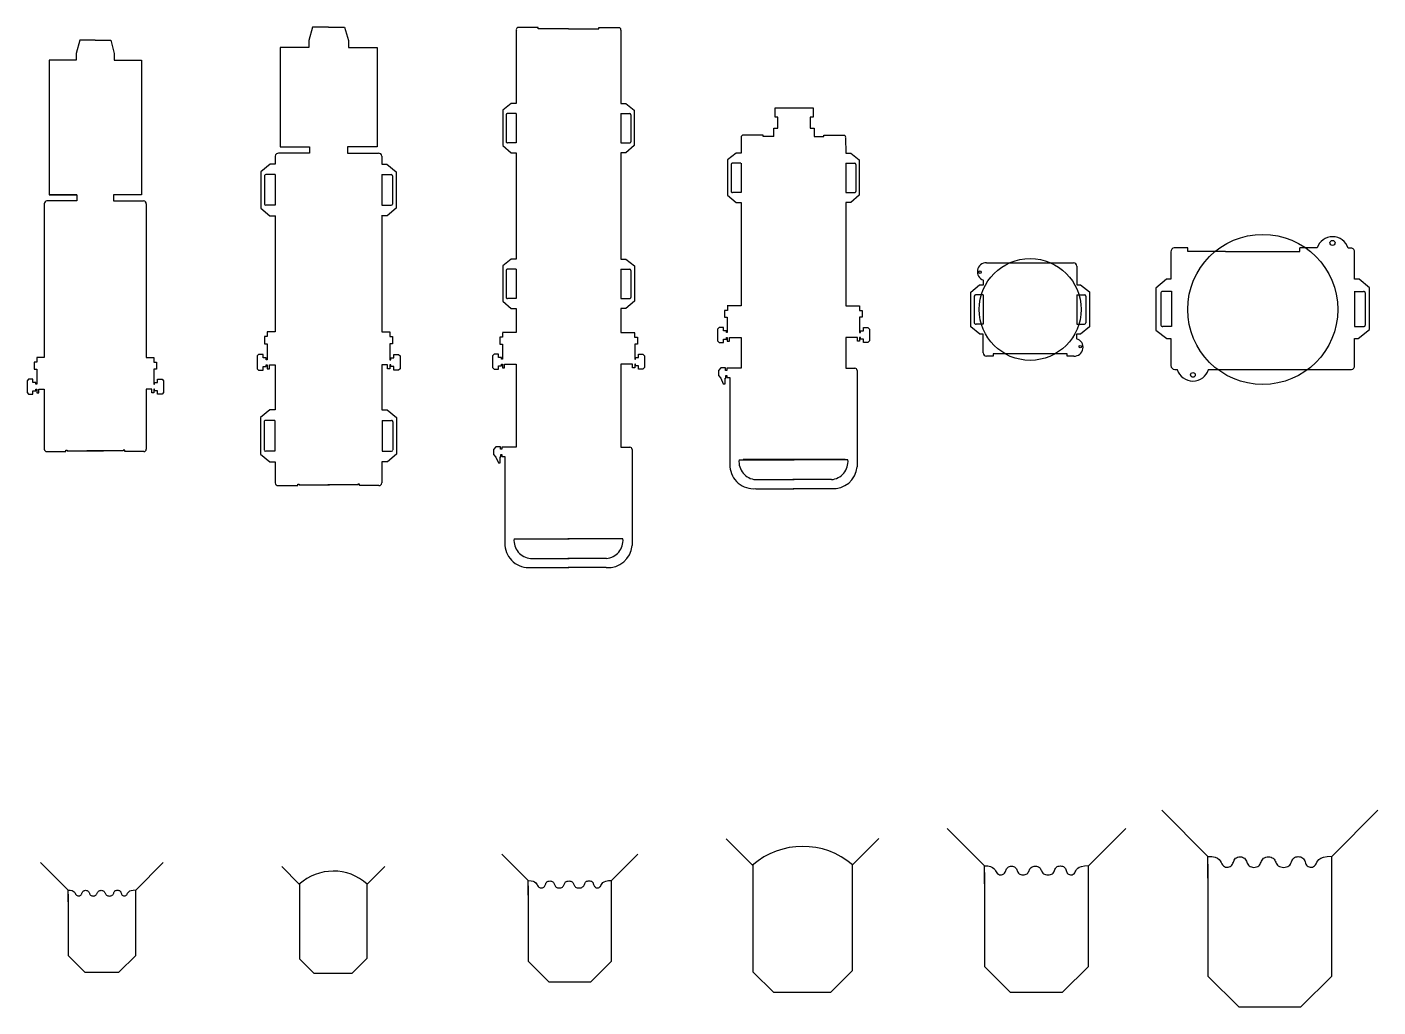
# Model space of a CAD drawing. Extents: x -17897 to 28333, y -5450 to 20354.
# Drawn here: x 6978 to 11320, y 13366 to 16517 of the extents above; entities that cross this region are included whole.
import ezdxf
from ezdxf.enums import TextEntityAlignment as Align

# ---------------------------------------------------------------- set-up
doc = ezdxf.new("R2010")
doc.units = 0
doc.layers.get('0').update_dxf_attribs({"linetype": 'CONTINUOUS'})
doc.layers.add('LANTERNS', color=7, linetype='CONTINUOUS')

# ---------------------------------------------------------------- blocks, each defined once
blk = doc.blocks.new('ShadowQS_LT')
for p, q in [((-79.3, 1000), (-145.5, 1000)), ((-79.3, 996.4), (-79.3, 1000)), ((116.6, 1000), (182.7, 1000)), ((116.6, 996.4), (116.6, 1000)), ((-149.1, 991.8), (-149.1, 756.3)), ((18.6, 996.4), (-79.3, 996.4)), ((18.6, 996.4), (116.6, 996.4)), ((186.4, 991.8), (186.4, 756.3)), ((-165.4, 756.3), (-192.6, 734.5)), ((-149.1, 756.3), (-165.4, 756.3)), ((186.4, 756.3), (202.7, 756.3)), ((202.7, 756.3), (229.9, 734.5)), ((-192.6, 734.5), (-192.6, 621.3)), ((-181.7, 720), (-181.7, 633.2)), ((-149.8, 723.8), (-178.2, 723.8)), ((-149.5, 724.1), (-149.5, 629.8)), ((186.8, 724.1), (186.8, 629.8)), ((187.1, 723.8), (215.5, 723.8)), ((219, 720), (219, 633.2)), ((229.9, 734.5), (229.9, 621.3)), ((-192.6, 621.3), (-165.4, 597.7)), ((-149.5, 629.8), (-177.6, 629.8)), ((186.8, 629.8), (214.9, 629.8)), ((229.9, 621.3), (202.7, 597.7)), ((-165.4, 597.7), (-149.4, 597.7)), ((-149.4, 597.7), (-149.4, 255.7)), ((186.6, 597.7), (186.6, 255.7)), ((202.7, 597.7), (186.6, 597.7)), ((-165.7, 255.7), (-192.9, 233.9)), ((-192.9, 233.9), (-192.9, 120.7)), ((-182, 219.5), (-182, 132.7)), ((-150.1, 223.2), (-178.5, 223.2)), ((-149.4, 255.7), (-165.7, 255.7)), ((-149.7, 223.6), (-149.7, 129.2)), ((186.6, 255.7), (203, 255.7)), ((187, 223.6), (187, 129.2)), ((187.3, 223.2), (215.8, 223.2)), ((203, 255.7), (230.2, 233.9)), ((219.2, 219.5), (219.2, 132.7)), ((230.2, 233.9), (230.2, 120.7)), ((-192.9, 120.7), (-165.7, 97.1)), ((-149.7, 129.2), (-177.9, 129.2)), ((-165.7, 97.1), (-149.4, 97.1)), ((-149.4, 97.1), (-149.4, 19.5)), ((203, 97.1), (186.6, 97.1)), ((186.6, 97.1), (186.6, 19.5)), ((187, 129.2), (215.1, 129.2)), ((230.2, 120.7), (203, 97.1)), ((-193.9, 4.3, 99.2), (-202.6, 4.3, 99.2)), ((-202.6, 4.3, 99.2), (-202.6, -17.5, 99.2)), ((-149.4, 19.5), (-194, 19.5)), ((-193.9, 19, 99.2), (-193.9, 4.3, 99.2)), ((186.6, 19.5), (231.3, 19.5)), ((231.2, 19, 99.2), (231.2, 4.3, 99.2)), ((231.2, 4.3, 99.2), (239.9, 4.3, 99.2)), ((239.9, 4.3, 99.2), (239.9, -17.5, 99.2)), ((-202.6, -17.5, 99.2), (-194, -17.5, 99.2)), ((-194, -17.5, 99.2), (-194, -66.4, 99.2)), ((231.3, -17.5, 99.2), (231.3, -66.4, 99.2)), ((239.9, -17.5, 99.2), (231.3, -17.5, 99.2)), ((-220.6, -50.4, 99.2), (-225.5, -55.3)), ((-225.5, -55.3), (-225.5, -93.1)), ((-206.3, -50.4, 99.2), (-220.6, -50.4, 99.2)), ((-206.3, -61, 99.2), (-206.3, -50.4, 99.2)), ((-196.8, -61, 99.2), (-206.3, -61, 99.2)), ((-196.8, -66.4, 99.2), (-196.8, -61, 99.2)), ((-194, -66.4, 99.2), (-196.8, -66.4, 99.2)), ((-196.8, -87.6), (-196.8, -82.2)), ((-196.8, -82.2), (-194, -82.2)), ((-194, -82.2), (-194, -94.2)), ((-187.4, -94.2), (-187.4, -82.2)), ((-187.4, -82.2), (-149.3, -82.2)), ((-149.3, -82.2), (-149.3, -349.2)), ((186.6, -82.2), (186.6, -349.2)), ((224.7, -82.2), (186.6, -82.2)), ((224.7, -94.2), (224.7, -82.2)), ((231.3, -66.4, 99.2), (234.1, -66.4, 99.2)), ((231.3, -82.2), (231.3, -94.2)), ((234.1, -82.2), (231.3, -82.2)), ((234.1, -61, 99.2), (243.6, -61, 99.2)), ((234.1, -66.4, 99.2), (234.1, -61, 99.2)), ((234.1, -87.6), (234.1, -82.2)), ((243.6, -50.4, 99.2), (257.9, -50.4, 99.2)), ((243.6, -61, 99.2), (243.6, -50.4, 99.2)), ((257.9, -50.4, 99.2), (262.8, -55.3)), ((262.8, -55.3), (262.8, -93.1)), ((-225.5, -93.1), (-220.6, -97.9)), ((-220.6, -97.9), (-206.3, -97.9)), ((-206.3, -97.9), (-206.3, -87.6)), ((-206.3, -87.6), (-196.8, -87.6)), ((-194, -94.2), (-187.4, -94.2)), ((231.3, -94.2), (224.7, -94.2)), ((243.6, -87.6), (234.1, -87.6)), ((243.6, -97.9), (243.6, -87.6)), ((257.9, -97.9), (243.6, -97.9)), ((262.8, -93.1), (257.9, -97.9)), ((-214.6, -347.7), (-222.7, -356.2)), ((-222.7, -356.2), (-222.7, -372.8)), ((-222.7, -372.8), (-215.4, -381.2)), ((-215.4, -381.2), (-206.9, -399.3)), ((-199.5, -347.7), (-214.6, -347.7)), ((-200.6, -399.3), (-200.6, -380.5)), ((-200.6, -380.5), (-199.2, -380.5)), ((-199.5, -355.8), (-199.5, -347.7)), ((-195.5, -355.8), (-199.5, -355.8)), ((-199.2, -380.5), (-199.2, -372.4)), ((-199.2, -372.4), (-195.5, -372.4)), ((-191.8, -349.2), (-195.5, -349.2)), ((-195.5, -349.2), (-195.5, -355.8)), ((-195.5, -372.4), (-195.5, -378.7)), ((-195.5, -378.7), (-185.9, -378.7)), ((-149.3, -349.2), (-191.8, -349.2)), ((-185.9, -378.7), (-185.9, -665.6)), ((186.6, -349.2), (216.2, -349.2)), ((223.2, -356.2), (223.2, -665.6)), ((-206.9, -399.3), (-200.6, -399.3)), ((-156.4, -643.7), (20.5, -643.7)), ((193.7, -643.7), (16.8, -643.7)), ((-103.3, -707.3), (20.5, -707.3)), ((-102.6, -736.3), (19.8, -736.3)), ((140.6, -707.3), (16.8, -707.3)), ((139.9, -736.3), (17.5, -736.3))]:
    blk.add_line(p, q)
for centre, radius, start, end in [((-143.2, 994.1), 6.31, 111.0228, 201.0228), ((180.5, 994.1), 6.31, 338.9772, 68.9772), ((-178, 720.2), 3.63, 92.4697, 182.4697), ((215.3, 720.2), 3.63, 357.5303, 87.5303), ((-177.9, 633.6), 3.8, 184.7832, 274.7832), ((215.2, 633.6), 3.8, 265.2168, 355.2168), ((-178.3, 219.6), 3.63, 92.4697, 182.4697), ((215.6, 219.6), 3.63, 357.5303, 87.5303), ((-178.2, 133), 3.8, 184.7832, 274.7832), ((215.5, 133), 3.8, 265.2168, 355.2168), ((216.2, -356.2), 7, 0, 90), ((-98.1, -648.9), 58.6, 174.8251, 264.8251), ((135.3, -648.9), 58.6, 275.1749, 5.1749), ((-108.9, -659.3), 77.2, 184.6518, 274.6518), ((146.2, -659.3), 77.2, 265.3482, 355.3482)]:
    blk.add_arc(centre, radius, start, end)
blk = doc.blocks.new('ShadowQS_ST')
for p, q in [((-67.4, 618.1), (-67.4, 647.8)), ((-67.4, 647.8), (54.6, 647.8)), ((-58.3, 618.1), (-67.4, 618.1)), ((-58.3, 583.4), (-58.3, 618.1)), ((54.6, 617.8), (45.2, 617.8)), ((45.2, 617.8), (45.2, 583.1)), ((54.6, 647.8), (54.6, 617.8)), ((-71.1, 556.3), (-71.1, 583.4)), ((-71.1, 583.4), (-58.3, 583.4)), ((45.2, 583.1), (58.2, 583.1)), ((58.2, 583.1), (58.2, 556.3)), ((-176.1, 551.8), (-176.1, 502.7)), ((-106.2, 559.9), (-172.4, 559.9)), ((-106.2, 556.3), (-106.2, 559.9)), ((-71.1, 556.3), (-106.2, 556.3)), ((58.2, 556.3), (89.6, 556.3)), ((89.6, 559.9), (155.8, 559.9)), ((89.6, 556.3), (89.6, 559.9)), ((159.4, 551.8), (159.7, 502.7)), ((-192.7, 502.7), (-219.9, 480.9)), ((-219.9, 480.9), (-219.9, 367.7)), ((-176.1, 502.7), (-192.7, 502.7)), ((159.7, 502.7), (176, 502.7)), ((176, 502.7), (203.2, 480.9)), ((203.2, 480.9), (203.2, 367.7)), ((-208.9, 466.4), (-208.9, 379.6)), ((-177, 470.2), (-205.5, 470.2)), ((-176.7, 470.5), (-176.7, 376.2)), ((160.1, 470.5), (160.1, 376.2)), ((160.4, 470.2), (188.8, 470.2)), ((192.3, 466.4), (192.3, 379.6)), ((-219.9, 367.7), (-192.7, 344.1)), ((-176.7, 376.2), (-204.8, 376.2)), ((160.1, 376.2), (188.2, 376.2)), ((203.2, 367.7), (176, 344.1)), ((-192.7, 344.1), (-176.3, 344.1)), ((-176.3, 344.1), (-176.3, 11.7)), ((176, 344.1), (159.7, 344.1)), ((159.7, 344.1), (159.7, 11.7)), ((-176.3, 11.7), (-221, 11.7)), ((-220.9, 11.2, 99.2), (-220.9, -3.5, 99.2)), ((159.7, 11.7), (204.3, 11.7)), ((204.3, 11.2, 99.2), (204.3, -3.5, 99.2)), ((-229.6, -3.5, 99.2), (-229.6, -25.3, 99.2)), ((-220.9, -3.5, 99.2), (-229.6, -3.5, 99.2)), ((-229.6, -25.3, 99.2), (-221, -25.3, 99.2)), ((-221, -25.3, 99.2), (-221, -74.3, 99.2)), ((204.3, -3.5, 99.2), (212.9, -3.5, 99.2)), ((204.3, -25.3, 99.2), (204.3, -74.3, 99.2)), ((212.9, -25.3, 99.2), (204.3, -25.3, 99.2)), ((212.9, -3.5, 99.2), (212.9, -25.3, 99.2)), ((-247.6, -58.2, 99.2), (-252.5, -63.1)), ((-252.5, -63.1), (-252.5, -100.9)), ((-233.3, -58.2, 99.2), (-247.6, -58.2, 99.2)), ((-233.3, -68.8, 99.2), (-233.3, -58.2, 99.2)), ((-223.8, -68.8, 99.2), (-233.3, -68.8, 99.2)), ((-223.8, -74.3, 99.2), (-223.8, -68.8, 99.2)), ((-221, -74.3, 99.2), (-223.8, -74.3, 99.2)), ((204.3, -74.3, 99.2), (207.2, -74.3, 99.2)), ((207.2, -68.8, 99.2), (216.6, -68.8, 99.2)), ((207.2, -74.3, 99.2), (207.2, -68.8, 99.2)), ((216.6, -58.2, 99.2), (231, -58.2, 99.2)), ((216.6, -68.8, 99.2), (216.6, -58.2, 99.2)), ((231, -58.2, 99.2), (235.8, -63.1)), ((235.8, -63.1), (235.8, -100.9)), ((-252.5, -100.9), (-247.6, -105.8)), ((-247.6, -105.8), (-233.3, -105.8)), ((-233.3, -95.5), (-223.8, -95.5)), ((-233.3, -105.8), (-233.3, -95.5)), ((-223.8, -90), (-221, -90)), ((-223.8, -95.5), (-223.8, -90)), ((-221, -90), (-221, -102)), ((-221, -102), (-214.4, -102)), ((-214.4, -90), (-176.2, -90)), ((-214.4, -102), (-214.4, -90)), ((-176.2, -90), (-176.2, -189.3)), ((159.6, -90), (159.6, -189.3)), ((197.7, -90), (159.6, -90)), ((197.7, -102), (197.7, -90)), ((204.3, -102), (197.7, -102)), ((204.3, -90), (204.3, -102)), ((207.2, -90), (204.3, -90)), ((207.2, -95.5), (207.2, -90)), ((216.6, -95.5), (207.2, -95.5)), ((216.6, -105.8), (216.6, -95.5)), ((231, -105.8), (216.6, -105.8)), ((235.8, -100.9), (231, -105.8)), ((-241.6, -187.8), (-249.7, -196.3)), ((-249.7, -196.3), (-249.7, -212.9)), ((-249.7, -212.9), (-242.3, -221.3)), ((-226.5, -187.8), (-241.6, -187.8)), ((-226.5, -195.9), (-226.5, -187.8)), ((-222.4, -195.9), (-226.5, -195.9)), ((-226.1, -220.6), (-226.1, -212.5)), ((-226.1, -212.5), (-222.4, -212.5)), ((-218.8, -189.3), (-222.4, -189.3)), ((-222.4, -189.3), (-222.4, -195.9)), ((-222.4, -212.5), (-222.4, -218.8)), ((-176.2, -189.3), (-218.8, -189.3)), ((159.6, -189.3), (189.2, -189.3)), ((196.2, -196.3), (196.2, -505.7)), ((-242.3, -221.3), (-233.9, -239.4)), ((-233.9, -239.4), (-227.6, -239.4)), ((-227.6, -239.4), (-227.6, -220.6)), ((-227.6, -220.6), (-226.1, -220.6)), ((-222.4, -218.8), (-212.9, -218.8)), ((-212.9, -218.8), (-212.9, -505.7)), ((-183.4, -483.8), (-6.5, -483.8)), ((166.7, -483.8), (-10.2, -483.8)), ((-130.3, -547.4), (-6.5, -547.4)), ((113.7, -547.4), (-10.2, -547.4)), ((-129.6, -576.4), (-7.2, -576.4)), ((113, -576.4), (-9.5, -576.4))]:
    blk.add_line(p, q)
at = {"extrusion": (-2.12651e-17, -0.173648, 0.984808)}
blk.add_line((157.5, -483.1, 253.3), (-170.4, -483.1, 253.3), dxfattribs=at)
for centre, radius, start, end in [((-170.2, 554.1), 6.31, 111.0228, 201.0228), ((153.5, 554.1), 6.31, 338.9772, 68.9772), ((-205.3, 466.6), 3.63, 92.4697, 182.4697), ((188.6, 466.6), 3.63, 357.5303, 87.5303), ((-205.1, 380), 3.8, 184.7832, 274.7832), ((188.5, 380), 3.8, 265.2168, 355.2168), ((189.2, -196.3), 7, 0, 90), ((-135.9, -499.4), 77.2, 184.6518, 274.6518), ((-125, -489), 58.6, 174.8251, 264.8251), ((119.2, -499.4), 77.2, 265.3482, 355.3482), ((108.4, -489), 58.6, 275.1749, 5.1749)]:
    blk.add_arc(centre, radius, start, end)
blk = doc.blocks.new('Stage300')
for p, q in [((-137.7, 149.9), (141.9, 149.9)), ((152.4, 139.4), (152.4, 79.4)), ((-147.6, 79.4), (-147.6, 94.2)), ((-187.9, 55.1), (-160.3, 79.4)), ((-187.9, -56.2), (-187.9, 55.1)), ((-148.7, 46.8), (-173, 46.8)), ((-160.3, 79.4), (-147.6, 79.4)), ((-148.7, 46.8), (-148.7, -47.4)), ((152.4, 79.4), (164, 79.4)), ((152.9, 46.8), (152.9, -47.4)), ((152.9, 46.8), (177.2, 46.8)), ((164, 79.4), (192.7, 56.2)), ((192.7, 56.2), (192.7, -55.7)), ((-177.4, 43), (-177.4, -43.5)), ((181.6, 43), (181.6, -43.5)), ((-159.2, -79.3), (-187.9, -56.2)), ((-148.7, -47.4), (-170.8, -47.4)), ((-148.1, -79.3), (-159.2, -79.3)), ((-148.1, -140), (-148.1, -79.3)), ((164.5, -79.3), (151.8, -79.3)), ((151.8, -79.3), (151.8, -94.8)), ((152.9, -47.4), (175, -47.4)), ((192.7, -55.7), (164.5, -79.3)), ((-116.2, -149.9), (-137.7, -149.9)), ((121, -142.7), (-116.2, -142.7)), ((-116.2, -142.7), (-116.2, -149.9)), ((121, -149.9), (121, -142.7)), ((143, -149.9), (121, -149.9))]:
    blk.add_line(p, q)
at = {"linetype": 'Continuous', "ltscale": 25}
blk.add_circle((2.4, 0, 125.2), 163.7, dxfattribs=at)
for centre, radius in [((-158.5, 119.9), 3.9), ((163.3, -119.9), 3.92)]:
    blk.add_circle(centre, radius)
for centre, radius, start, end in [((-138.8, 121.4), 28.5, 87.8189, 251.9573), ((141.9, 139.4), 10.5, 0.0199, 90.0199), ((-173.2, 42.7), 4.14, 86.1662, 176.1662), ((177.5, 42.7), 4.14, 3.8338, 93.8338), ((-172.1, -42.1), 5.42, 194.7609, 284.7609), ((176.4, -42.1), 5.42, 255.2391, 345.2391), ((144.5, -121.9), 28.1, 266.9434, 74.8637), ((-138, -139.7), 10.2, 181.568, 271.568)]:
    blk.add_arc(centre, radius, start, end)
at = {"flags": 4}
for tag, p in [('UNIT#', (0, 24)), ('TYPE', (0, -66.1))]:
    blk.add_attdef(tag, text='', height=50, dxfattribs=at).set_placement(p, align=Align.CENTER)
blk = doc.blocks.new('StageColor')
for p, q in [((-295.3, 183.1), (-295.3, 94.9)), ((-241.5, 196), (-284.5, 196)), ((-241.5, 184.2), (-241.5, 196)), ((-119.9, 184.2), (-241.5, 184.2)), ((-119.9, 184.2), (118.5, 184.2)), ((172.8, 196), (118.5, 196)), ((118.5, 184.2), (118.5, 196)), ((174, 196), (172.8, 196)), ((275, 194.9), (274.1, 194.9, 20)), ((285.8, 194.9), (275, 194.9)), ((294.4, 94.9), (294.4, 182)), ((-309.3, 94.9), (-343.7, 65.9)), ((-295.3, 94.9), (-309.3, 94.9)), ((309.5, 94.9), (294.4, 94.9)), ((342.8, 66.9), (309.5, 94.9)), ((-343.7, 65.9), (-343.7, -68.6)), ((-327.6, 51.3), (-327.6, -52.4)), ((-293.5, 55.9), (-322.4, 55.9)), ((-293.5, 56.2), (-293.5, -56.9)), ((294.8, 56.2), (294.8, -56.9)), ((294.8, 55.9), (323.7, 55.9)), ((328.9, 51.3), (328.9, -52.4)), ((342.8, -66.4), (342.8, 66.9)), ((-343.7, -68.6), (-308.2, -95.4)), ((-293.5, -56.9), (-322.1, -56.9)), ((294.8, -56.9), (323.3, -56.9)), ((306.3, -95.4), (342.8, -66.4)), ((-308.2, -95.4), (-295.3, -95.4)), ((-295.3, -95.4), (-295.3, -182.5)), ((294.4, -182.5), (294.4, -95.4)), ((294.4, -95.4), (306.3, -95.4)), ((-283.4, -195.4), (-274.8, -195.4)), ((-175.8, -195.4), (284.7, -195.4))]:
    blk.add_line(p, q)
at = {"linetype": 'Continuous', "ltscale": 25}
blk.add_circle((-0.4, -2.1, 162), 241.3, dxfattribs=at)
for centre, radius in [((223.9, 211.8, 20), 8.18), ((-224.8, -212.6, 20), 7.59)]:
    blk.add_circle(centre, radius)
for centre, radius, start, end in [((223.8, 179.3), 52.5, 17.3933, 161.4654), ((-283.5, 184.1), 11.9, 95.1749, 185.1749), ((283.7, 184.1), 11, 348.7084, 78.7084), ((-323.4, 51.8), 4.16, 75.2279, 187.1046), ((324.7, 51.8), 4.16, 352.8954, 104.7721), ((-323.1, -52.6), 4.45, 177.2538, 283.8403), ((324.4, -52.6), 4.45, 256.1597, 2.7462), ((-282.9, -183.1), 12.4, 177.5302, 267.5302), ((-224.7, -179.9), 52.6, 197.2202, 342.7798), ((283.1, -184.1), 11.4, 278.111, 8.111)]:
    blk.add_arc(centre, radius, start, end)
for tag, p in [('UNIT#', (-0.1, 42.2)), ('LAMP', (-0.4, -72.1))]:
    blk.add_attdef(tag, text='', height=50).set_placement(p, align=Align.CENTER)
blk = doc.blocks.new('SuperScanZoom')
for p, q in [((-54.2, 1009.3), (-66.5, 965.6)), ((-2.7, 1009.3), (-54.2, 1009.3)), ((-2.7, 1009.3), (48.7, 1009.3)), ((48.7, 1009.3), (61, 965.6)), ((-66.5, 965.6), (-66.5, 943.3)), ((61, 965.6), (61, 943.3)), ((-66.5, 943.3), (-158.6, 943.3)), ((-158.6, 943.3), (-158.6, 624.2)), ((61, 943.3), (153.1, 943.3)), ((153.1, 943.3), (153.1, 624.2)), ((-158.6, 624.2), (-64.1, 624.2)), ((-64.1, 624.2), (-64.1, 603.4)), ((58.7, 624.2), (58.7, 603.4)), ((153.1, 624.2), (58.7, 624.2)), ((-190.3, 568.6), (-220.4, 544)), ((-173.9, 568.6), (-190.3, 568.6)), ((-173.9, 594.2), (-173.9, 568.6)), ((-64.1, 603.4), (-163.2, 603.4)), ((58.7, 603.4), (157.7, 603.4)), ((168.5, 594.2), (168.5, 568.6)), ((168.5, 568.6), (184.9, 568.6)), ((184.9, 568.6), (214.9, 544)), ((-220.4, 544), (-220.4, 426.6)), ((-208.3, 530.3), (-208.3, 439.7)), ((-173.9, 534.7), (-204.5, 534.7)), ((-173.9, 534.7), (-173.9, 435.9)), ((168.5, 534.7), (199.1, 534.7)), ((168.5, 534.7), (168.5, 435.9)), ((202.9, 530.3), (202.9, 439.7)), ((214.9, 544), (214.9, 426.6)), ((-173.9, 435.9), (-204.5, 435.9)), ((168.5, 435.9), (199.1, 435.9)), ((-220.4, 426.6), (-190.9, 402)), ((-190.9, 402), (-173.4, 402)), ((-174.2, 402), (-174.2, 392.8)), ((-174.2, 392.8), (-174.2, 29.8)), ((185.4, 402), (167.9, 402)), ((168.7, 402), (168.7, 392.8)), ((168.7, 392.8), (168.7, 29.8)), ((214.9, 426.6), (185.4, 402)), ((-199.5, 13.6), (-208.5, 13.6)), ((-208.5, 13.6), (-208.5, -9.5)), ((-174.2, 28.9), (-199.5, 28.9)), ((-199.5, 28.9), (-199.5, 13.6)), ((-174.2, 29.8), (-174.2, 28.9)), ((168.7, 29.8), (168.7, 28.9)), ((168.7, 28.9), (194.1, 28.9)), ((194.1, 28.9), (194.1, 13.6)), ((194.1, 13.6), (203.1, 13.6)), ((203.1, 13.6), (203.1, -9.5)), ((-208.5, -9.5), (-199.5, -9.5)), ((-199.5, -9.5), (-199.5, -60.7)), ((194.1, -9.5), (194.1, -60.7)), ((203.1, -9.5), (194.1, -9.5)), ((-227.5, -44), (-232.6, -48.6)), ((-232.6, -48.6), (-232.6, -89.4)), ((-212.7, -44), (-227.5, -44)), ((-212.7, -54.9), (-212.7, -44)), ((-202.7, -54.9), (-212.7, -54.9)), ((-212.7, -93.8), (-212.7, -82.8)), ((-212.7, -82.8), (-202.7, -82.8)), ((-202.7, -60.7), (-202.7, -54.9)), ((-199.5, -60.7), (-202.7, -60.7)), ((-202.7, -82.8), (-202.7, -77.2)), ((-202.7, -77.2), (-199.5, -77.2)), ((-199.5, -77.2), (-199.5, -89.6)), ((-192.5, -89.6), (-192.5, -77.2)), ((-192.5, -77.2), (-174.3, -77.2)), ((-174.3, -77.1), (-174.3, -222.1)), ((187, -77.2), (168.8, -77.2)), ((168.9, -77.1), (168.9, -222.1)), ((187, -89.6), (187, -77.2)), ((194.1, -60.7), (197.3, -60.7)), ((194.1, -77.2), (194.1, -89.6)), ((197.3, -77.2), (194.1, -77.2)), ((197.3, -54.9), (207.2, -54.9)), ((197.3, -60.7), (197.3, -54.9)), ((197.3, -82.8), (197.3, -77.2)), ((207.2, -82.8), (197.3, -82.8)), ((207.2, -44), (222.1, -44)), ((207.2, -54.9), (207.2, -44)), ((207.2, -93.8), (207.2, -82.8)), ((222.1, -44), (227.2, -48.6)), ((227.2, -48.6), (227.2, -89.4)), ((-232.6, -89.4), (-227.3, -93.8)), ((-227.3, -93.8), (-212.7, -93.8)), ((-199.5, -89.6), (-192.5, -89.6)), ((194.1, -89.6), (187, -89.6)), ((221.8, -93.8), (207.2, -93.8)), ((227.2, -89.4), (221.8, -93.8)), ((-191.3, -222.1), (-221.3, -246.7)), ((-221.3, -246.7), (-221.3, -364)), ((-209.3, -260.3), (-209.3, -350.9)), ((-174.9, -255.9), (-205.5, -255.9)), ((-174.3, -222.1), (-191.3, -222.1)), ((-174.9, -255.9), (-174.9, -354.8)), ((168.9, -222.1), (185.8, -222.1)), ((169.4, -255.9), (169.4, -354.8)), ((169.4, -255.9), (200, -255.9)), ((185.8, -222.1), (215.9, -246.7)), ((203.9, -260.3), (203.9, -350.9)), ((215.9, -246.7), (215.9, -364)), ((-221.3, -364), (-191.8, -388.6)), ((-174.9, -354.8), (-205.5, -354.8)), ((-191.8, -388.6), (-174.3, -388.6)), ((-174.3, -388.6), (-174.3, -457)), ((186.4, -388.6), (168.9, -388.6)), ((168.9, -388.6), (168.9, -457)), ((169.4, -354.8), (200, -354.8)), ((215.9, -364), (186.4, -388.6)), ((-164.7, -465.4), (-101.7, -465.4)), ((-101.7, -465.4), (-101.7, -460.3)), ((-101.7, -460.3), (-96.9, -460.3)), ((-96.9, -460.3), (-96.9, -462.5)), ((-96.9, -462.5), (-0.1, -462.5)), ((91.4, -462.5), (-5.4, -462.5)), ((91.4, -460.3), (91.4, -462.5)), ((96.3, -460.3), (91.4, -460.3)), ((96.3, -465.4), (96.3, -460.3)), ((159.3, -465.4), (96.3, -465.4))]:
    blk.add_line(p, q)
for centre, radius, start, end in [((-163.9, 593.5), 10, 85.7275, 175.7275), ((158.5, 593.5), 10, 4.2725, 94.2725), ((-204.4, 530.8), 3.95, 91.5549, 186.0338), ((199, 530.8), 3.95, 353.9662, 88.4451), ((-204.3, 440), 4.09, 183.6214, 266.4183), ((198.8, 440), 4.09, 273.5817, 356.3786), ((-205.4, -259.9), 3.95, 91.5549, 186.0338), ((199.9, -259.9), 3.95, 353.9662, 88.4451), ((-205.2, -350.7), 4.09, 183.6214, 266.4183), ((199.8, -350.7), 4.09, 273.5817, 356.3786), ((-165.3, -456.4), 9.03, 183.9003, 273.9003), ((159.9, -456.4), 9.03, 266.0997, 356.0997)]:
    blk.add_arc(centre, radius, start, end)
blk.add_attdef('UNIT#', text='', height=50).set_placement((-2.7, 330.6), align=Align.CENTER)
blk = doc.blocks.new('TigerScan')
for p, q in [((-52.3, 1046), (-63.6, 1003.8)), ((-2.5, 1046), (-52.3, 1046)), ((-2.5, 1046), (47.2, 1046)), ((47.2, 1046), (58.5, 1003.8)), ((-63.6, 1003.8), (-63.6, 982.7)), ((58.5, 1003.8), (58.5, 982.7)), ((-151.1, 982.7), (-151.1, 549)), ((-63.6, 982.7), (-151.1, 982.7)), ((58.5, 982.7), (146, 982.7)), ((146, 982.7), (146, 549)), ((-61.4, 529.4), (-157.8, 529.4)), ((-151.1, 549), (-61.4, 549)), ((-61.4, 549), (-151.1, 549)), ((-61.4, 549), (-61.4, 529.4)), ((146, 549), (56.3, 549)), ((56.3, 549), (56.3, 529.4)), ((56.5, 529.4), (153, 529.4)), ((-166.3, 519.8), (-166.3, 377.1)), ((161.5, 519.8), (161.5, 377.1)), ((-166.3, 377.1), (-166.3, 25.7)), ((161.5, 377.1), (161.5, 25.7)), ((-190.4, 10.8), (-198.9, 10.8)), ((-198.9, 10.8), (-198.9, -11.1)), ((-166.3, 25.7), (-190.4, 25.7)), ((-190.4, 25.7), (-190.4, 10.8)), ((161.5, 25.7), (185.6, 25.7)), ((185.6, 25.7), (185.6, 10.8)), ((185.6, 10.8), (194, 10.8)), ((194, 10.8), (194, -11.1)), ((-198.9, -11.1), (-190.4, -11.1)), ((-190.4, -11.1), (-190.4, -59.8)), ((185.6, -11.1), (185.6, -59.8)), ((194, -11.1), (185.6, -11.1)), ((-217.1, -44), (-221.8, -48.7)), ((-221.8, -48.7), (-221.8, -87)), ((-202.8, -44), (-217.1, -44)), ((-202.8, -54.3), (-202.8, -44)), ((-193.3, -54.3), (-202.8, -54.3)), ((-202.8, -91.4), (-202.8, -81)), ((-202.8, -81), (-193.3, -81)), ((-193.3, -59.8), (-193.3, -54.3)), ((-190.4, -59.8), (-193.3, -59.8)), ((-193.3, -81), (-193.3, -75.6)), ((-193.3, -75.6), (-190.4, -75.6)), ((-190.4, -75.6), (-190.4, -87.9)), ((-183.7, -87.9), (-183.7, -75.6)), ((-183.7, -75.6), (-166.4, -75.6)), ((-166.4, -75.6), (-166.4, -268.8)), ((161.5, -75.6), (161.5, -268.8)), ((178.9, -75.6), (161.5, -75.6)), ((178.9, -87.9), (178.9, -75.6)), ((185.6, -59.8), (188.4, -59.8)), ((188.4, -75.6), (185.6, -75.6)), ((185.6, -75.6), (185.6, -87.9)), ((188.4, -54.3), (197.9, -54.3)), ((188.4, -59.8), (188.4, -54.3)), ((188.4, -81), (188.4, -75.6)), ((197.9, -81), (188.4, -81)), ((197.9, -44), (212.2, -44)), ((197.9, -54.3), (197.9, -44)), ((197.9, -91.4), (197.9, -81)), ((212.2, -44), (217, -48.7)), ((217, -48.7), (217, -87)), ((-221.8, -87), (-217.1, -91.4)), ((-217.1, -91.4), (-202.8, -91.4)), ((-190.4, -87.9), (-183.7, -87.9)), ((185.6, -87.9), (178.9, -87.9)), ((212.2, -91.4), (197.9, -91.4)), ((217, -87), (212.2, -91.4)), ((-158.5, -276.6), (-97.6, -276.6)), ((-97.6, -276.6), (-97.6, -272)), ((-97.6, -272), (-92.5, -272)), ((-92.5, -272), (-92.5, -274.3)), ((-92.5, -274.3), (24.3, -274.3)), ((87.7, -274.3), (-29.1, -274.3)), ((92.7, -272), (87.7, -272)), ((87.7, -272), (87.7, -274.3)), ((92.7, -276.6), (92.7, -272)), ((153.7, -276.6), (92.7, -276.6))]:
    blk.add_line(p, q)
for centre, radius, start, end in [((-157.2, 520.4), 9.09, 93.6537, 183.6537), ((152.4, 520.4), 9.09, 356.3463, 86.3463), ((-158.5, -268.7), 7.87, 180.1999, 270.1999), ((153.7, -268.7), 7.87, 269.8001, 359.8001)]:
    blk.add_arc(centre, radius, start, end)
at = {"flags": 4}
blk.add_attdef('UNIT#', text='', height=50, dxfattribs=at).set_placement((-4.9, 313.4), align=Align.CENTER)
blk = doc.blocks.new('14INSFR')
for p, q in [((-0.1937, 0.1999), (-0.1937, 0.2697)), ((0.2045, 0.2429), (0.2045, 0.2696)), ((-0.1937, 0.2443), (-0.1937, -0.1157)), ((0.2043, -0.1157), (0.2043, 0.2443)), ((-0.1937, -0.1157), (-0.0947, -0.2147)), ((0.1053, -0.2147), (0.2043, -0.1157)), ((-0.0947, -0.2147), (0.1053, -0.2147))]:
    blk.add_line(p, q)
blk.add_lwpolyline([(-0.1937, 0.2697), (-0.1805, 0.2689), (-0.1705, 0.2667), (-0.1631, 0.2634), (-0.1578, 0.2593), (-0.1541, 0.2548), (-0.1514, 0.2502), (-0.1491, 0.2459), (-0.1467, 0.242), (-0.1438, 0.239), (-0.1404, 0.2368), (-0.1366, 0.2354), (-0.1327, 0.2347), (-0.1288, 0.2348), (-0.1251, 0.2355), (-0.1217, 0.2369), (-0.1188, 0.2389), (-0.1165, 0.2415), (-0.1146, 0.2445), (-0.1131, 0.2478), (-0.1118, 0.2512), (-0.1104, 0.2546), (-0.1089, 0.2579), (-0.107, 0.2609), (-0.1046, 0.2634), (-0.1016, 0.2655), (-0.0981, 0.2669), (-0.0942, 0.2677), (-0.0902, 0.268), (-0.0862, 0.2677), (-0.0823, 0.2669), (-0.0788, 0.2655), (-0.0758, 0.2634), (-0.0734, 0.2609), (-0.0715, 0.2579), (-0.0699, 0.2546), (-0.0685, 0.2512), (-0.0671, 0.2478), (-0.0655, 0.2445), (-0.0635, 0.2415), (-0.0609, 0.2389), (-0.0577, 0.2369), (-0.054, 0.2355), (-0.0499, 0.2346), (-0.0456, 0.2343), (-0.0413, 0.2346), (-0.0372, 0.2355), (-0.0335, 0.2369), (-0.0303, 0.2389), (-0.0277, 0.2415), (-0.0257, 0.2445), (-0.0241, 0.2478), (-0.0226, 0.2512), (-0.0211, 0.2546), (-0.0194, 0.2579), (-0.0174, 0.2609), (-0.0148, 0.2634), (-0.0115, 0.2655), (-0.0077, 0.2669), (-0.0035, 0.2677), (0.0008, 0.268), (0.0052, 0.2677), (0.0094, 0.2669), (0.0132, 0.2655), (0.0165, 0.2634), (0.0191, 0.2609), (0.0211, 0.2579), (0.0228, 0.2546), (0.0244, 0.2512), (0.0259, 0.2478), (0.0277, 0.2445), (0.0299, 0.2415), (0.0327, 0.2389), (0.0362, 0.2369), (0.0404, 0.2355), (0.0449, 0.2346), (0.0496, 0.2344), (0.0543, 0.2347), (0.0588, 0.2356), (0.0629, 0.237), (0.0664, 0.2391), (0.0692, 0.2417), (0.0714, 0.2448), (0.0732, 0.2481), (0.0747, 0.2517), (0.0762, 0.2552), (0.0778, 0.2585), (0.0798, 0.2616), (0.0822, 0.2642), (0.0853, 0.2663), (0.0889, 0.2677), (0.0928, 0.2686), (0.0969, 0.2689), (0.101, 0.2686), (0.105, 0.2677), (0.1086, 0.2663), (0.1116, 0.2642), (0.1141, 0.2616), (0.116, 0.2585), (0.1175, 0.2552), (0.1189, 0.2517), (0.1202, 0.2481), (0.1217, 0.2448), (0.1234, 0.2417), (0.1256, 0.2391), (0.1283, 0.237), (0.1316, 0.2356), (0.1351, 0.2348), (0.1388, 0.2348), (0.1424, 0.2354), (0.146, 0.2369), (0.1492, 0.2391), (0.1519, 0.2422), (0.1542, 0.2462), (0.1565, 0.2506), (0.1593, 0.2553), (0.1635, 0.2599), (0.1694, 0.264), (0.1778, 0.2674), (0.1893, 0.2697), (0.2045, 0.2705)])
blk = doc.blocks.new('6inchFresnel')
for p, q in [((-107.4, 132.9), (-196, 221.5)), ((110, 132.9), (198.6, 221.5))]:
    blk.add_line(p, q)
at = {"xscale": 546, "yscale": 546, "zscale": 546}
blk.add_blockref('14INSFR', (-1.7, -14.3), dxfattribs=at)
at = {"width": 0.76695}
blk.add_attdef('COLOUR', text='', height=50, dxfattribs=at).set_placement((-107.4, 20.8), (109.9, 20.8), align=Align.FIT)
blk = doc.blocks.new('6inchPC')
for p, q in [((-114.2, 151.5), (-170.8, 208.1)), ((103.6, 152.2), (160.2, 208.7)), ((-113.4, 152.2), (-113.4, -88.4)), ((103.6, -85.8), (103.6, 152.2)), ((103.6, -85.8), (54.1, -135.3)), ((-113.4, -88.4), (-66.4, -135.3)), ((54.1, -135.3), (-66.4, -135.3))]:
    blk.add_line(p, q)
blk.add_arc((-4.9, 31.1), 162.6, 48.122, 132.2326)
at = {"width": 0.765895}
blk.add_attdef('COLOUR', text='', height=50, rotation=0.3352, dxfattribs=at).set_placement((-113.4, 31.9), (103.6, 33.2), align=Align.FIT)
blk = doc.blocks.new('8inchFresnel')
for p, q in [((-128.4, 163.2), (-213.2, 248)), ((139.2, 163.1), (224.1, 248))]:
    blk.add_line(p, q)
at = {"xscale": 672, "yscale": 672, "zscale": 672}
blk.add_blockref('14INSFR', (1.8, -18), dxfattribs=at)
at = {"width": 0.943938}
blk.add_attdef('COLOUR', text='', height=50, dxfattribs=at).set_placement((-128.4, 25.2), (139.1, 25.2), align=Align.FIT)
blk = doc.blocks.new('8inchPC')
for p, q in [((-157.2, 212.9), (-242.1, 297.7)), ((163.9, 213.8), (248.8, 298.7)), ((-156.1, 213.8), (-156.1, -129.8)), ((163.9, -126.2), (163.9, 213.8)), ((-156.1, -129.8), (-89, -196.9)), ((163.9, -126.2), (93.2, -196.9)), ((93.2, -196.9), (-89, -196.9))]:
    blk.add_line(p, q)
blk.add_arc((3.9, 27.7), 245.5, 49.3164, 131.0272)
at = {"width": 1.12943}
blk.add_attdef('COLOUR', text='', height=50, rotation=0.3247, dxfattribs=at).set_placement((-156.1, 42), (163.9, 43.8), align=Align.FIT)
blk = doc.blocks.new('10InchFresnel')
for p, q in [((-162.2, 211.1), (-282.4, 331.3)), ((172.3, 211), (292.5, 331.2))]:
    blk.add_line(p, q)
at = {"xscale": 840, "yscale": 840, "zscale": 840}
blk.add_blockref('14INSFR', (0.5, -15.5), dxfattribs=at)
at = {"flags": 4}
blk.add_attdef('COLOUR', text='', height=50, dxfattribs=at).set_placement((-2.9, -1.3), align=Align.CENTER)
blk = doc.blocks.new('14InchFresnel')
for p, q in [((-193.9, 241.2), (-342.4, 389.7)), ((204.3, 241.1), (352.8, 389.5)), ((-193.9, 171.4), (-193.9, 241.2)), ((204.3, 214.4), (204.3, 241.1)), ((-193.9, 215.8), (-193.9, -144.2)), ((204.1, -144.2), (204.1, 215.8)), ((-193.9, -144.2), (-94.9, -243.2)), ((105.1, -243.2), (204.1, -144.2)), ((-94.9, -243.2), (105.1, -243.2))]:
    blk.add_line(p, q)
blk.add_lwpolyline([(-193.9, 241.2), (-180.7, 240.4), (-170.7, 238.1), (-163.3, 234.9), (-158.1, 230.8), (-154.3, 226.3), (-151.6, 221.7), (-149.3, 217.4), (-146.9, 213.5), (-144, 210.5), (-140.6, 208.3), (-136.9, 206.9), (-133, 206.2), (-129.1, 206.3), (-125.3, 207), (-121.9, 208.4), (-119, 210.4), (-116.7, 213), (-114.9, 216), (-113.4, 219.3), (-112, 222.7), (-110.6, 226.1), (-109.1, 229.4), (-107.2, 232.4), (-104.8, 234.9), (-101.8, 236.9), (-98.3, 238.4), (-94.5, 239.2), (-90.4, 239.5), (-86.4, 239.2), (-82.5, 238.4), (-79, 236.9), (-76, 234.9), (-73.6, 232.4), (-71.7, 229.4), (-70.2, 226.1), (-68.8, 222.7), (-67.3, 219.3), (-65.7, 216), (-63.7, 213), (-61.2, 210.4), (-58, 208.4), (-54.2, 207), (-50.1, 206.1), (-45.8, 205.8), (-41.6, 206.1), (-37.5, 207), (-33.7, 208.4), (-30.5, 210.4), (-28, 213), (-26, 216), (-24.3, 219.3), (-22.8, 222.7), (-21.3, 226.1), (-19.7, 229.4), (-17.6, 232.4), (-15, 234.9), (-11.8, 236.9), (-7.9, 238.4), (-3.8, 239.2), (0.6, 239.5), (5, 239.2), (9.1, 238.4), (13, 236.9), (16.2, 234.9), (18.8, 232.4), (20.9, 229.4), (22.6, 226.1), (24.1, 222.7), (25.7, 219.3), (27.5, 216), (29.7, 213), (32.5, 210.4), (36, 208.4), (40.1, 207), (44.6, 206.1), (49.3, 205.9), (54, 206.2), (58.6, 207), (62.7, 208.5), (66.2, 210.6), (69, 213.2), (71.2, 216.3), (72.9, 219.6), (74.5, 223.1), (76, 226.6), (77.6, 230), (79.5, 233.1), (82, 235.7), (85, 237.8), (88.6, 239.2), (92.6, 240.1), (96.7, 240.4), (100.8, 240.1), (104.7, 239.2), (108.3, 237.8), (111.4, 235.7), (113.8, 233.1), (115.8, 230), (117.3, 226.6), (118.7, 223.1), (120, 219.6), (121.4, 216.3), (123.2, 213.2), (125.3, 210.6), (128.1, 208.5), (131.3, 207.1), (134.8, 206.3), (138.5, 206.3), (142.2, 206.9), (145.7, 208.4), (148.9, 210.6), (151.7, 213.7), (154, 217.6), (156.2, 222.1), (159.1, 226.8), (163.2, 231.4), (169.2, 235.5), (177.6, 238.9), (189.1, 241.1), (204.3, 242)])
at = {"flags": 4}
blk.add_attdef('COLOUR', text='', height=50, dxfattribs=at).set_placement((-3, -1.2), align=Align.CENTER)

msp = doc.modelspace()

# ---------------------------------------------------------------- block references
at = {"layer": 'LANTERNS', "color": 0}
for name, p in [('SuperScanZoom', (7950, 15508)), ('ShadowQS_LT', (8700, 15515.3)), ('TigerScan', (7200, 15428.5)), ('ShadowQS_ST', (9450, 15609.1)), ('StageColor', (10950.4, 15611.2, -162)), ('Stage300', (10200, 15609.1)), ('14InchFresnel', (10967.6, 13609.1)), ('10InchFresnel', (10217.6, 13609.1)), ('8inchPC', (9467.6, 13609.1)), ('8inchFresnel', (8717.6, 13609.1)), ('6inchFresnel', (7217.6, 13609.1)), ('6inchPC', (7967.6, 13609.1))]:
    msp.add_blockref(name, p, dxfattribs=at)

doc.saveas('drawing.dxf')
